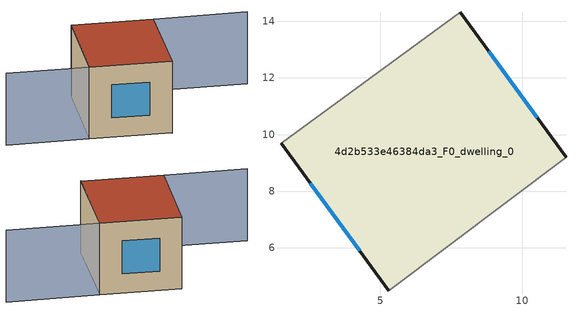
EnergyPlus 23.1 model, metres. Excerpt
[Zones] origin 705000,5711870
4d2b533e46384da3_F0_dwelling_0
 floor ground (EU_floor_Construction): 7.81,14.31 11.54,9.2 5.29,4.5 1.5,9.69 z0
 wall outside (EU_wall_Construction): 11.54,9.2 7.81,14.31 / 1.5,9.69 5.29,4.5 z0:6
 wall adiabatic (EU_wall_Construction): 7.81,14.31 1.5,9.69 / 5.29,4.5 11.54,9.2 z0:6
 window (EU_Window_Construction): 10.53,10.58 8.82,12.93 / 2.52,8.28 4.27,5.9 z1.62:4.38
 roof outside (EU_roof_Construction): 11.54,9.2 7.81,14.31 1.5,9.69 5.29,4.5 z6
shading: 5.21,4.46 11.54,9.2 / 11.54,9.2 15.9,3.38 / 7.81,14.31 1.51,9.67 / 1.51,9.67 -2.31,14.86 z0:6
[Building]
EU S2 Campaign: North Axis=0; Terrain=City; Solar Distribution=FullExterior
[Site:Location]
London: Latitude=51.5; Longitude=-0.5; Time Zone=0; Elevation=25
[SizingPeriod:WeatherFileDays]
AnnualSizingPeriod: Begin Month=1; Begin Day of Month=1; End Month=12; End Day of Month=31; Day of Week for Start Day=Monday; Use Weather File Daylight Saving Period=No; Use Weather File Rain and Snow Indicators=No
[MATERIAL]
EU_InternalMass_Material: Roughness=MediumRough; Thickness=0.1; Conductivity=1; Density=1800; Specific Heat=900; Thermal Absorptance=0.9; Solar Absorptance=0.7; Visible Absorptance=0.7
[MATERIAL:NOMASS] Roughness=MediumRough; Thermal Absorptance=0.9; Solar Absorptance=0.7; Visible Absorptance=0.7
Name | Thermal Resistance
EU_wall_NoMass | 0.727863
EU_roof_NoMass | 0.773354
EU_floor_NoMass | 1.79329
[WINDOWMATERIAL:SIMPLEGLAZINGSYSTEM]
EU_Window_SimpleGlazing: UFactor=2.58614; Solar Heat Gain Coefficient=0.76; Visible Transmittance=0.76
[CONSTRUCTION]
EU_wall_Construction: EU_wall_NoMass
EU_roof_Construction: EU_roof_NoMass
EU_floor_Construction: EU_floor_NoMass
EU_InternalMass_Construction: EU_InternalMass_Material
EU_Window_Construction: EU_Window_SimpleGlazing
[ZONE]
4d2b533e46384da3_F0_dwelling_0: Type=1; Multiplier=1; Ceiling Height=autocalculate; Volume=299.353; Floor Area=autocalculate; Part of Total Floor Area=Yes
[INTERNALMASS]
4d2b533e46384da3_F0_dwelling_0_EU_InternalMass: Construction=EU_InternalMass_Construction; Zone or ZoneList=4d2b533e46384da3_F0_dwelling_0; Surface Area=49.8921
[OTHEREQUIPMENT]
EU_Step8_InternalGain_4d2b533e46384da3_F0_dwelling_0_f000: Fuel Type=Electricity; Zone or ZoneList or Space or SpaceList=4d2b533e46384da3_F0_dwelling_0; Schedule=EU_Step8_GainSchedule_4d2b533e46384da3_F0_dwelling_0_f000; Design Level Calculation Method=Watts/Area; Power per Zone Floor Area=1; Fraction Latent=0; Fraction Radiant=0; Fraction Lost=0; Carbon Dioxide Generation Rate=0; EndUse Subcategory=EU_Step8_InternalGains
[ZONEVENTILATION:DESIGNFLOWRATE]
EU_ConstantAir_4d2b533e46384da3_F0_dwelling_0: Zone or ZoneList or Space or SpaceList=4d2b533e46384da3_F0_dwelling_0; Schedule=EU_AlwaysOn; Design Flow Rate Calculation Method=AirChanges/Hour; Air Changes per Hour=0.484901; Ventilation Type=Natural; Fan Pressure Rise=0; Fan Total Efficiency=1; Constant Term Coefficient=1; Temperature Term Coefficient=0; Velocity Term Coefficient=0; Velocity Squared Term Coefficient=0; Minimum Indoor Temperature=-100; Maximum Indoor Temperature=100; Delta Temperature=-100; Minimum Outdoor Temperature=-100; Maximum Outdoor Temperature=100; Maximum Wind Speed=40
[HVACTEMPLATE:THERMOSTAT]
EU_HeatOnly_4d2b533e46384da3_F0_dwelling_0: Constant Heating Setpoint=20; Constant Cooling Setpoint=50
[HVACTEMPLATE:ZONE:IDEALLOADSAIRSYSTEM]
4d2b533e46384da3_F0_dwelling_0: Template Thermostat=EU_HeatOnly_4d2b533e46384da3_F0_dwelling_0; System Availability Schedule=EU_AlwaysOn; Maximum Heating Supply Air Temperature=50; Minimum Cooling Supply Air Temperature=13; Maximum Heating Supply Air Humidity Ratio=0.0156; Minimum Cooling Supply Air Humidity Ratio=0.0077; Heating Limit=NoLimit; Cooling Limit=NoLimit; Heating Availability Schedule=EU_AlwaysOn; Cooling Availability Schedule=EU_CoolingOff; Dehumidification Control Type=ConstantSensibleHeatRatio; Cooling Sensible Heat Ratio=0.7; Dehumidification Setpoint=60; Humidification Control Type=None; Humidification Setpoint=30; Outdoor Air Method=None; Outdoor Air Flow Rate per Person=0.00944; Outdoor Air Flow Rate per Zone Floor Area=0; Outdoor Air Flow Rate per Zone=0; Demand Controlled Ventilation Type=None; Outdoor Air Economizer Type=NoEconomizer; Heat Recovery Type=None; Sensible Heat Recovery Effectiveness=0.7; Latent Heat Recovery Effectiveness=0.65
[SIZING:ZONE]
4d2b533e46384da3_F0_dwelling_0: Zone Cooling Design Supply Air Temperature Input Method=SupplyAirTemperature; Zone Cooling Design Supply Air Temperature=13; Zone Heating Design Supply Air Temperature Input Method=SupplyAirTemperature; Zone Heating Design Supply Air Temperature=50; Zone Cooling Design Supply Air Humidity Ratio=0.008; Zone Heating Design Supply Air Humidity Ratio=0.008; Cooling Design Air Flow Method=DesignDay; Cooling Design Air Flow Rate=0; Cooling Minimum Air Flow per Zone Floor Area=0.000762; Cooling Minimum Air Flow=0; Cooling Minimum Air Flow Fraction=0.2; Heating Design Air Flow Method=DesignDay; Heating Design Air Flow Rate=0; Heating Maximum Air Flow per Zone Floor Area=0.002032; Heating Maximum Air Flow=0.141576; Heating Maximum Air Flow Fraction=0.3; Account for Dedicated Outdoor Air System=No; Dedicated Outdoor Air System Control Strategy=NeutralSupplyAir; Dedicated Outdoor Air Low Setpoint Temperature for Design=autosize; Dedicated Outdoor Air High Setpoint Temperature for Design=autosize; Zone Load Sizing Method=Sensible Load Only No Latent Load; Zone Latent Cooling Design Supply Air Humidity Ratio Input Method=HumidityRatioDifference; Zone Cooling Design Supply Air Humidity Ratio Difference=0.005; Zone Latent Heating Design Supply Air Humidity Ratio Input Method=HumidityRatioDifference; Zone Humidification Design Supply Air Humidity Ratio Difference=0.005
[SCHEDULE:CONSTANT]
Name | Hourly Value
EU_AlwaysOn | 1
EU_CoolingOff | 0
[SCHEDULE:FILE]
EU_Step8_GainSchedule_4d2b533e46384da3_F0_dwelling_0_f000: File=../../schedules/4d2b533e46384da3/4d2b533e46384da3_F0_dwelling_0_f000_gain.csv; Column Number=1; Rows to Skip at Top=0; Number of Hours of Data=8760; Column Separator=Comma; Interpolate to Timestep=No; Minutes per Item=60; Adjust Schedule for Daylight Savings=Yes
